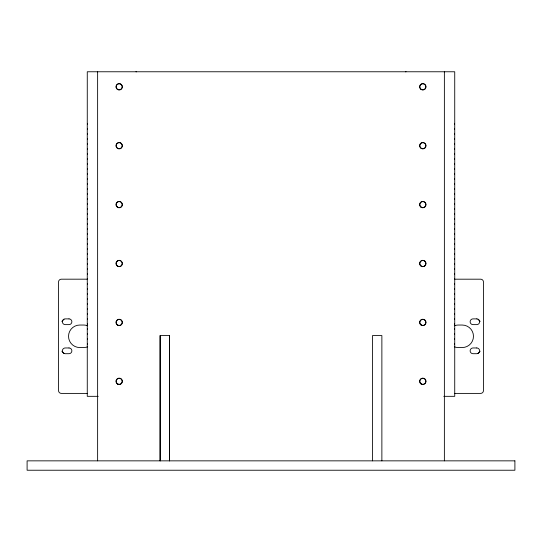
<?xml version="1.0" encoding="UTF-8"?>
<svg xmlns="http://www.w3.org/2000/svg" width="542" height="542" viewBox="0 0 542 542"><rect width="100%" height="100%" fill="white"/><g stroke="black" fill="none" stroke-linecap="round" stroke-linejoin="round"><path stroke-width="0.81" d="M160.127 335.579L160.127 460.849L160.127 335.579L169.51 335.579L169.51 460.849L169.51 335.579M61.822 321.42L64.024 319.211M477.976 353.377L480.178 351.175M87.526 123.332L87.526 124.125M87.526 128.332L87.526 129.125M87.526 133.332L87.526 134.131M87.526 138.339L87.526 139.131M87.526 143.339L87.526 144.131M87.526 148.339L87.526 149.131M87.526 153.339L87.526 154.138M87.526 158.339L87.526 159.138M87.526 163.345L87.526 164.138M87.526 168.345L87.526 169.138M87.526 173.345L87.526 174.145M87.526 178.345L87.526 179.145M87.526 183.352L87.526 184.144M87.526 188.352L87.526 189.144M87.526 193.352L87.526 194.151M87.526 198.352L87.526 199.151M87.526 203.358L87.526 204.151M87.526 208.358L87.526 209.151M87.526 213.358L87.526 214.158M87.526 218.358L87.526 219.158M87.526 223.365L87.526 224.158M87.526 228.365L87.526 229.158M87.526 233.365L87.526 234.158M87.526 238.365L87.526 239.164M87.526 243.372L87.526 244.164M87.526 248.372L87.526 249.164M87.526 253.371L87.526 254.164M87.526 258.371L87.526 259.171M87.526 263.378L87.526 264.171M87.526 268.378L87.526 269.171M87.526 273.378L87.526 274.171M87.526 278.378L87.526 279.177L61.348 279.191A2.812 2.812 0 0 0 58.536 282.009L58.536 390.586A2.812 2.812 0 0 0 61.348 393.397L87.553 393.397M87.526 283.385L87.526 284.177M87.526 288.385L87.526 289.177M87.526 293.385L87.526 294.177M87.526 298.385L87.526 299.184M87.526 303.385L87.526 304.184M454.474 124.125L454.474 123.332M87.526 308.391L87.526 309.184M454.474 129.125L454.474 128.332M87.526 313.391L87.526 314.184M454.474 134.131L454.474 133.332M87.526 318.391L87.526 319.191M454.474 139.131L454.474 138.339M87.526 323.391L87.526 324.191M454.474 144.131L454.474 143.339M87.526 328.398L87.526 329.19M454.474 149.131L454.474 148.339M87.526 333.398L87.526 334.19M454.474 154.138L454.474 153.339M87.526 338.398L87.526 339.197M454.474 159.138L454.474 158.339M87.526 343.398L87.526 344.197M454.474 164.138L454.474 163.345M454.474 169.138L454.474 168.345M454.474 174.145L454.474 173.345M454.474 179.145L454.474 178.345M454.474 184.144L454.474 183.352M454.474 189.144L454.474 188.352M454.474 194.151L454.474 193.352M454.474 199.151L454.474 198.352M454.474 204.151L454.474 203.358M454.474 209.151L454.474 208.358M454.474 214.158L454.474 213.358M454.474 219.158L454.474 218.358M454.474 224.158L454.474 223.365M454.474 229.158L454.474 228.365M454.474 234.158L454.474 233.365M454.474 239.164L454.474 238.365M454.474 244.164L454.474 243.372M454.474 249.164L454.474 248.372M454.474 254.164L454.474 253.371M454.474 259.171L454.474 258.371M454.474 264.171L454.474 263.378M454.474 269.171L454.474 268.378M454.474 274.171L454.474 273.378M454.474 284.177L454.474 283.385M454.474 289.177L454.474 288.385M454.474 294.177L454.474 293.385M454.474 299.184L454.474 298.385M454.474 304.184L454.474 303.385M454.474 309.184L454.474 308.391M454.474 314.184L454.474 313.391M454.474 319.191L454.474 318.391M454.474 324.191L454.474 323.391M454.474 329.19L454.474 328.398M454.474 334.19L454.474 333.398M454.474 339.197L454.474 338.398M454.474 344.197L454.474 343.398M454.447 393.397L480.652 393.397A2.812 2.812 0 0 0 483.464 390.586L483.464 282.009A2.812 2.812 0 0 0 480.652 279.191L454.447 279.191L454.474 278.378M98.244 396.331L87.269 396.331L87.269 71.768L454.731 71.768L454.731 396.331L443.756 396.331M477.976 319.211L480.178 321.42M61.822 351.175L64.024 353.377M444.372 71.768L444.372 460.849M381.873 460.849L381.873 335.579L372.489 335.579L372.489 460.849M97.628 71.768L97.628 460.849M405.538 71.815A2.812 2.812 0 0 1 406.053 71.768M135.947 71.768A2.812 2.812 0 0 1 136.462 71.815M87.675 346.765A11.253 11.253 0 0 1 83.536 347.551L79.782 347.551A11.253 11.253 0 0 1 68.529 336.297A11.253 11.253 0 0 1 79.782 325.037L83.536 325.037A11.253 11.253 0 0 1 87.675 325.83M454.325 346.765A11.253 11.253 0 0 0 458.464 347.551L462.218 347.551A11.253 11.253 0 0 0 473.471 336.297A11.253 11.253 0 0 0 462.218 325.037L458.464 325.037A11.253 11.253 0 0 0 454.325 325.83M68.997 318.886L65.243 318.886A2.873 2.873 0 0 0 62.371 321.758A2.873 2.873 0 0 0 65.243 324.624L68.997 324.624A2.873 2.873 0 0 0 71.862 321.758A2.873 2.873 0 0 0 68.997 318.886M476.757 318.886L473.003 318.886A2.873 2.873 0 0 0 470.138 321.758A2.873 2.873 0 0 0 473.003 324.624L476.757 324.624A2.873 2.873 0 0 0 479.629 321.758A2.873 2.873 0 0 0 476.757 318.886M68.997 347.964L65.243 347.964A2.873 2.873 0 0 0 62.371 350.837A2.873 2.873 0 0 0 65.243 353.702L68.997 353.702A2.873 2.873 0 0 0 71.862 350.837A2.873 2.873 0 0 0 68.997 347.964M476.757 347.964L473.003 347.964A2.873 2.873 0 0 0 470.138 350.837A2.873 2.873 0 0 0 473.003 353.702L476.757 353.702A2.873 2.873 0 0 0 479.629 350.837A2.873 2.873 0 0 0 476.757 347.964M514.9 460.849L27.1 460.849L27.1 470.232L514.9 470.232L514.9 460.849M421.317 383.919A3.001 3.001 0 0 0 425.822 381.324A3.001 3.001 0 0 0 421.317 378.722A3.001 3.001 0 0 0 421.317 383.919M421.317 325.01A3.001 3.001 0 0 0 425.822 322.415A3.001 3.001 0 0 0 421.317 319.814A3.001 3.001 0 0 0 421.317 325.01M421.317 266.102A3.001 3.001 0 0 0 425.822 263.507A3.001 3.001 0 0 0 421.317 260.905A3.001 3.001 0 0 0 421.317 266.102M421.093 207.051A3.001 3.001 0 0 0 425.809 204.862A3.001 3.001 0 0 0 421.561 201.875A3.001 3.001 0 0 0 421.093 207.051M421.317 148.284A3.001 3.001 0 0 0 425.822 145.69A3.001 3.001 0 0 0 421.317 143.088A3.001 3.001 0 0 0 421.317 148.284M421.317 89.376A3.001 3.001 0 0 0 425.822 86.781A3.001 3.001 0 0 0 421.317 84.179A3.001 3.001 0 0 0 421.317 89.376M117.682 383.919A3.001 3.001 0 0 0 122.18 381.324A3.001 3.001 0 0 0 117.682 378.722A3.001 3.001 0 0 0 117.682 383.919M117.682 325.01A3.001 3.001 0 0 0 122.18 322.415A3.001 3.001 0 0 0 117.682 319.814A3.001 3.001 0 0 0 117.682 325.01M117.451 265.959A3.001 3.001 0 0 0 122.167 263.771A3.001 3.001 0 0 0 117.919 260.783A3.001 3.001 0 0 0 117.451 265.959M117.451 207.051A3.001 3.001 0 0 0 122.167 204.862A3.001 3.001 0 0 0 117.919 201.875A3.001 3.001 0 0 0 117.451 207.051M117.682 148.284A3.001 3.001 0 0 0 122.18 145.69A3.001 3.001 0 0 0 117.682 143.088A3.001 3.001 0 0 0 117.682 148.284M117.682 89.376A3.001 3.001 0 0 0 122.18 86.781A3.001 3.001 0 0 0 117.682 84.179A3.001 3.001 0 0 0 117.682 89.376M421.229 384.082A3.184 3.184 0 0 0 426.005 381.324A3.184 3.184 0 0 0 421.229 378.567A3.184 3.184 0 0 0 421.229 384.082M421.229 325.173A3.184 3.184 0 0 0 426.005 322.415A3.184 3.184 0 0 0 421.229 319.658A3.184 3.184 0 0 0 421.229 325.173M421.229 266.264A3.184 3.184 0 0 0 426.005 263.507A3.184 3.184 0 0 0 421.229 260.749A3.184 3.184 0 0 0 421.229 266.264M421.229 207.356A3.184 3.184 0 0 0 426.005 204.598A3.184 3.184 0 0 0 421.229 201.841A3.184 3.184 0 0 0 421.229 207.356M421.229 148.447A3.184 3.184 0 0 0 426.005 145.69A3.184 3.184 0 0 0 421.229 142.932A3.184 3.184 0 0 0 421.229 148.447M420.985 89.383A3.184 3.184 0 0 0 425.992 87.066A3.184 3.184 0 0 0 421.48 83.888A3.184 3.184 0 0 0 420.985 89.383M117.587 384.082A3.184 3.184 0 0 0 122.363 381.324A3.184 3.184 0 0 0 117.587 378.567A3.184 3.184 0 0 0 117.587 384.082M117.587 325.173A3.184 3.184 0 0 0 122.363 322.415A3.184 3.184 0 0 0 117.587 319.658A3.184 3.184 0 0 0 117.587 325.173M117.35 266.108A3.184 3.184 0 0 0 122.35 263.791A3.184 3.184 0 0 0 117.844 260.614A3.184 3.184 0 0 0 117.35 266.108M117.35 207.2A3.184 3.184 0 0 0 122.35 204.883A3.184 3.184 0 0 0 117.844 201.705A3.184 3.184 0 0 0 117.35 207.2M117.587 148.447A3.184 3.184 0 0 0 122.363 145.69A3.184 3.184 0 0 0 117.587 142.932A3.184 3.184 0 0 0 117.587 148.447M117.587 89.538A3.184 3.184 0 0 0 122.363 86.781A3.184 3.184 0 0 0 117.587 84.024A3.184 3.184 0 0 0 117.587 89.538"/></g></svg>
